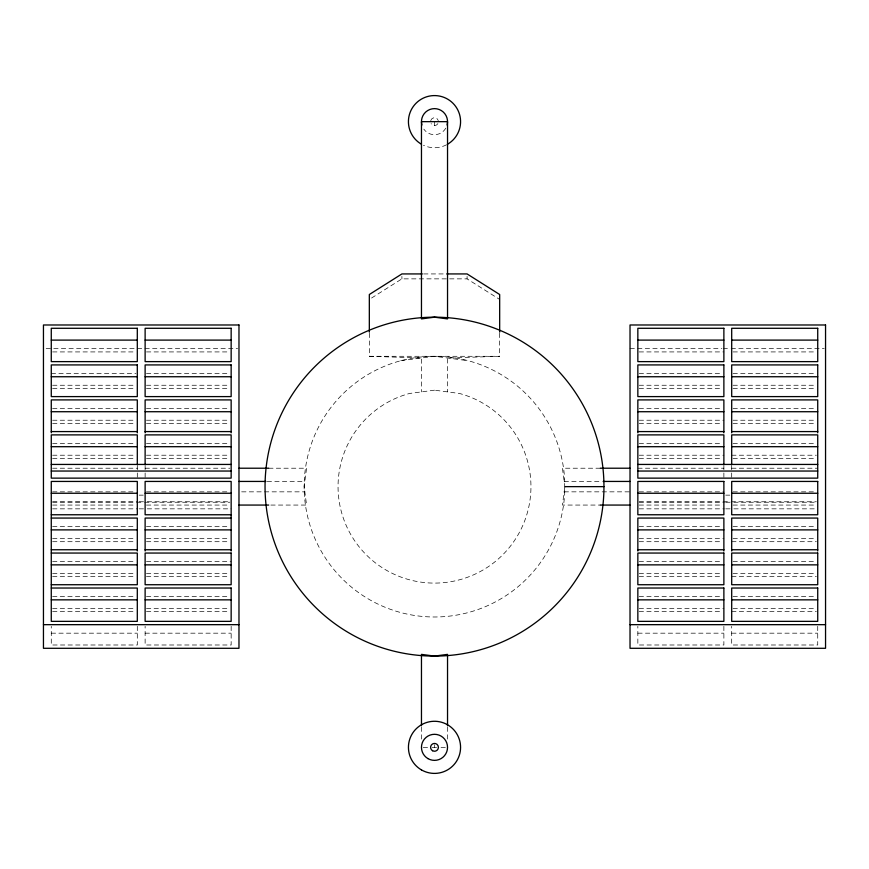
<?xml version="1.0" encoding="UTF-8"?>
<svg xmlns="http://www.w3.org/2000/svg" width="869" height="869" viewBox="0 0 869 869"><rect width="100%" height="100%" fill="white"/><g stroke="black" fill="none" stroke-linecap="round" stroke-linejoin="round"><path stroke-width="0.65" stroke-dasharray="4.34 3.26" d="M564.676 487.943L562.428 505.063L600.283 505.063M371.574 298.034L401.912 278.862L467.087 278.862L499.675 299.457M400.761 360.733L434.5 356.29L468.239 360.733M499.675 333.283L499.675 356.29L447.535 358.006L447.535 391.897M423.637 273.931L445.362 273.931M46.166 348.61L237.617 348.61M630.025 348.61L721.715 348.61M723.073 348.61L729.808 348.61M731.155 348.61L824.203 348.61M52.618 351.923L135.955 351.923M146.47 351.923L229.807 351.923M639.193 351.923L723.877 351.923M733.045 351.923L816.382 351.923M369.325 333.283L369.325 356.29L499.675 356.29M51.271 373.431L135.955 373.431M146.47 373.431L229.807 373.431M639.193 373.431L722.53 373.431M733.045 373.431L816.382 373.431M52.618 385.249L135.955 385.249M146.47 385.249L229.807 385.249M639.193 385.249L722.53 385.249M733.045 385.249L816.382 385.249M52.618 388.552L135.955 388.552M146.47 388.552L229.807 388.552M639.193 388.552L722.53 388.552M733.045 388.552L816.382 388.552M52.618 408.419L135.955 408.419M146.47 408.419L229.807 408.419M639.193 408.419L722.53 408.419M733.045 408.419L816.382 408.419M52.618 420.227L135.955 420.227M146.47 420.227L229.807 420.227M639.193 420.227L723.877 420.227M733.045 420.227L816.382 420.227M52.618 423.529L135.955 423.529M146.47 423.529L229.807 423.529M639.193 423.529L722.53 423.529M733.045 423.529L816.382 423.529M52.618 443.396L135.955 443.396M146.47 443.396L229.807 443.396M639.193 443.396L722.53 443.396M733.045 443.396L816.382 443.396M52.618 455.215L135.955 455.215M146.47 455.215L229.807 455.215M639.193 455.215L723.877 455.215M731.698 455.215L816.382 455.215M52.618 458.517L135.955 458.517M146.47 458.517L229.807 458.517M639.193 458.517L722.53 458.517M733.045 458.517L816.382 458.517M52.618 468.217L137.302 468.217M145.123 468.217L229.807 468.217M268.717 468.217L306.572 468.217L304.15 486.64L306.572 505.063L268.717 505.063M600.283 468.217L562.428 468.217L564.85 486.64A130.35 130.35 0 0 1 370.075 599.958A130.35 130.35 0 0 1 367.826 374.626A130.35 130.35 0 0 1 564.828 484.044M637.846 468.217L723.877 468.217M731.698 468.217L817.729 468.217M267.196 481.437L304.834 481.437M564.166 481.437L601.804 481.437M52.618 491.843L135.955 491.843M146.47 491.843L229.807 491.843M241.658 491.843L304.834 491.843M564.166 491.843L630.025 491.843M639.193 491.843L723.877 491.843M733.045 491.843L816.382 491.843M139.181 495.145L143.244 495.145M725.756 495.145L729.819 495.145M52.629 501.761L137.834 501.761M139.181 501.761L145.949 501.761M147.295 501.761L229.796 501.761M639.204 501.761L721.704 501.761M723.051 501.761L729.819 501.761M731.166 501.761L816.371 501.761M52.629 502.239L135.13 502.239M136.476 502.239L143.244 502.239M144.591 502.239L229.796 502.239M639.204 502.239L724.409 502.239M725.756 502.239L732.524 502.239M733.87 502.239L817.729 502.239M52.618 505.063L135.955 505.063M146.47 505.063L229.807 505.063M639.193 505.063L722.53 505.063M733.045 505.063L816.382 505.063M52.629 508.843L137.834 508.843M139.181 508.843L145.949 508.843M147.295 508.843L231.154 508.843M639.204 508.843L724.409 508.843M725.756 508.843L732.524 508.843M733.87 508.843L816.371 508.843M52.618 526.581L135.955 526.581M146.47 526.581L229.807 526.581M639.193 526.581L722.53 526.581M733.045 526.581L816.382 526.581M52.618 538.389L135.955 538.389M146.47 538.389L229.807 538.389M639.193 538.389L723.877 538.389M733.045 538.389L816.382 538.389M52.618 541.702L135.955 541.702M146.47 541.702L229.807 541.702M639.193 541.702L722.53 541.702M731.698 541.702L816.382 541.702M52.618 561.559L135.955 561.559M146.47 561.559L231.154 561.559M639.193 561.559L722.53 561.559M733.045 561.559L816.382 561.559M52.618 573.377L135.955 573.377M146.47 573.377L229.807 573.377M639.193 573.377L722.53 573.377M733.045 573.377L816.382 573.377M52.618 576.679L135.955 576.679M146.47 576.679L229.807 576.679M639.193 576.679L722.53 576.679M731.698 576.679L816.382 576.679M52.618 596.536L135.955 596.536M146.47 596.536L229.807 596.536M639.193 596.536L722.53 596.536M733.045 596.536L816.382 596.536M52.618 608.354L135.955 608.354M146.47 608.354L229.807 608.354M639.193 608.354L723.877 608.354M733.045 608.354L816.382 608.354M52.618 611.657L135.955 611.657M146.47 611.657L229.807 611.657M639.193 611.657L722.53 611.657M731.698 611.657L816.382 611.657M51.271 633.175L137.302 633.175M145.123 633.175L231.154 633.175M637.846 633.175L723.877 633.175M731.698 633.175L817.729 633.175M423.214 747.34L427.982 747.34M432.251 747.34L436.749 747.34M441.017 747.34L445.786 747.34M369.325 356.29L421.465 358.006L421.465 391.897M817.729 626.321L817.729 644.994L731.698 644.994L731.698 626.321M731.698 465.36L731.698 477.407M723.877 465.36L723.877 477.407M723.877 626.321L723.877 644.994L637.846 644.994L637.846 626.321M467.087 276.396L467.087 278.862M447.535 727.136L447.535 740.605M434.5 121.66L434.5 125.57M434.5 744.733L434.5 747.34M421.465 727.136L421.465 739.258M401.912 276.396L401.912 278.862M231.154 626.321L231.154 644.994L145.123 644.994L145.123 626.321M145.123 465.36L145.123 480.025M137.302 465.36L137.302 480.025M137.302 626.321L137.302 644.994L51.271 644.994L51.271 626.321M446.547 144.786A26.07 26.07 0 0 1 423.475 145.286M445.786 128.177A13.035 13.035 0 0 1 423.822 129.133M437.889 123.615A3.91 3.91 0 0 1 431.111 123.615M430.72 120.65A3.91 3.91 0 0 1 438.28 120.65M434.5 390.181L409.538 393.472A96.459 96.459 0 0 0 355.486 541.963A96.459 96.459 0 0 0 513.514 541.963A96.459 96.459 0 0 0 459.462 393.472L434.5 390.181"/><path stroke-width="1.3" d="M422.28 273.931L401.912 273.931L369.325 294.515L369.325 332.121M446.72 273.931L467.087 273.931L499.675 294.515L499.675 332.121M51.271 340.105L137.302 340.105M145.123 340.105L231.154 340.105M637.846 340.105L723.877 340.105M731.698 340.105L817.729 340.105M51.271 376.744L137.302 376.744M145.123 376.744L231.154 376.744M637.846 376.744L723.877 376.744M731.698 376.744L817.729 376.744M51.271 411.721L137.302 411.721M145.123 411.721L231.154 411.721M637.846 411.721L723.877 411.721M731.698 411.721L817.729 411.721M51.271 431.578L137.302 431.578M145.123 431.578L231.154 431.578M637.846 431.578L723.877 431.578M731.698 431.578L817.729 431.578M51.271 446.699L137.302 446.699M145.123 446.699L231.154 446.699M637.846 446.699L723.877 446.699M731.698 446.699L817.729 446.699M51.271 464.437L231.154 464.437M637.846 464.437L817.729 464.437M238.975 468.217L268.717 468.217M600.283 468.217L630.025 468.217M51.271 471.041L231.154 471.041M637.846 471.041L817.729 471.041M238.975 481.437L265.86 481.437M603.14 481.437L630.025 481.437M564.85 486.64L603.955 486.64A169.455 169.455 0 0 1 349.772 633.392A169.455 169.455 0 0 1 349.772 339.888A169.455 169.455 0 0 1 603.955 486.64M51.271 493.255L137.302 493.255M145.123 493.255L231.154 493.255M637.846 493.255L723.877 493.255M731.698 493.255L817.729 493.255M238.975 505.063L268.717 505.063M600.283 505.063L630.025 505.063M51.271 514.763L137.302 514.763L137.302 481.437L51.271 481.437L51.271 621.357L137.302 621.357L137.302 588.031L51.271 588.031M231.154 514.763L145.123 514.763L145.123 481.437L231.154 481.437L231.154 551M51.271 518.065L137.302 518.065L137.302 551M231.154 518.065L145.123 518.065L145.123 551M51.271 529.884L137.302 529.884M145.123 529.884L231.154 529.884M637.846 529.884L723.877 529.884M731.698 529.884L817.729 529.884M51.271 549.751L137.302 549.751M145.123 549.751L231.154 549.751M637.846 549.751L723.877 549.751M731.698 549.751L817.729 549.751M51.271 553.053L137.302 553.053L137.302 584.728L51.271 584.728M51.271 564.861L137.302 564.861M145.123 564.861L231.154 564.861M637.846 564.861L723.877 564.861M731.698 564.861L817.729 564.861M51.271 599.849L137.302 599.849M145.123 599.849L231.154 599.849M637.846 599.849L723.877 599.849M731.698 599.849L817.729 599.849M43.45 624.67L238.975 624.67M630.025 624.67L825.55 624.67M817.729 432.838L817.729 399.903L731.698 399.903L731.698 432.838M817.729 551L817.729 518.065L731.698 518.065L731.698 551M731.698 464.22L731.698 434.891L817.729 434.891L817.729 478.135L637.846 478.135L637.846 434.891L723.877 434.891L723.877 464.22M723.877 432.838L723.877 399.903L637.846 399.903L637.846 432.838M723.877 551L723.877 518.065L637.846 518.065L637.846 551M447.535 725.789L447.535 654.379L434.5 656.095L421.465 654.379L421.465 725.789M231.154 432.838L231.154 399.903L145.123 399.903L145.123 432.838M145.123 464.22L145.123 434.891L231.154 434.891L231.154 478.135L51.271 478.135L51.271 434.891L137.302 434.891L137.302 464.22M137.302 432.838L137.302 399.903L51.271 399.903L51.271 432.838M421.465 144.232A26.07 26.07 0 0 1 414.524 104.899A26.07 26.07 0 0 1 454.476 104.899A26.07 26.07 0 0 1 447.535 144.232M421.91 125.038A13.035 13.035 0 0 1 434.5 108.625A13.035 13.035 0 0 1 447.09 125.038M434.5 317.185L421.465 318.901L421.465 121.66L447.535 121.66L447.535 318.901L434.5 317.185M238.975 324.984L43.45 324.984L43.45 648.296L238.975 648.296L238.975 324.984M825.55 324.984L630.025 324.984L630.025 648.296L825.55 648.296L825.55 324.984M137.302 328.286L51.271 328.286L51.271 361.623L137.302 361.623L137.302 328.286M231.154 328.286L145.123 328.286L145.123 361.623L231.154 361.623L231.154 328.286M723.877 328.286L637.846 328.286L637.846 361.623L723.877 361.623L723.877 328.286M817.729 328.286L731.698 328.286L731.698 361.623L817.729 361.623L817.729 328.286M137.302 364.926L51.271 364.926L51.271 396.601L137.302 396.601L137.302 364.926M231.154 364.926L145.123 364.926L145.123 396.601L231.154 396.601L231.154 364.926M723.877 364.926L637.846 364.926L637.846 396.601L723.877 396.601L723.877 364.926M817.729 364.926L731.698 364.926L731.698 396.601L817.729 396.601L817.729 364.926M723.877 481.437L637.846 481.437L637.846 514.763L723.877 514.763L723.877 481.437M817.729 481.437L731.698 481.437L731.698 514.763L817.729 514.763L817.729 481.437M231.154 553.053L145.123 553.053L145.123 584.728L231.154 584.728L231.154 553.053M723.877 553.053L637.846 553.053L637.846 584.728L723.877 584.728L723.877 553.053M817.729 553.053L731.698 553.053L731.698 584.728L817.729 584.728L817.729 553.053M231.154 588.031L145.123 588.031L145.123 621.357L231.154 621.357L231.154 588.031M723.877 588.031L637.846 588.031L637.846 621.357L723.877 621.357L723.877 588.031M817.729 588.031L731.698 588.031L731.698 621.357L817.729 621.357L817.729 588.031M421.465 769.912A26.07 26.07 0 0 0 460.57 747.34A26.07 26.07 0 0 0 421.465 724.768A26.07 26.07 0 0 0 421.465 769.912M427.982 758.626A13.035 13.035 0 0 0 447.535 747.34A13.035 13.035 0 0 0 427.982 736.054A13.035 13.035 0 0 0 427.982 758.626M432.545 750.729A3.91 3.91 0 0 0 438.411 747.34A3.91 3.91 0 0 0 432.545 743.951A3.91 3.91 0 0 0 432.545 750.729"/></g></svg>
